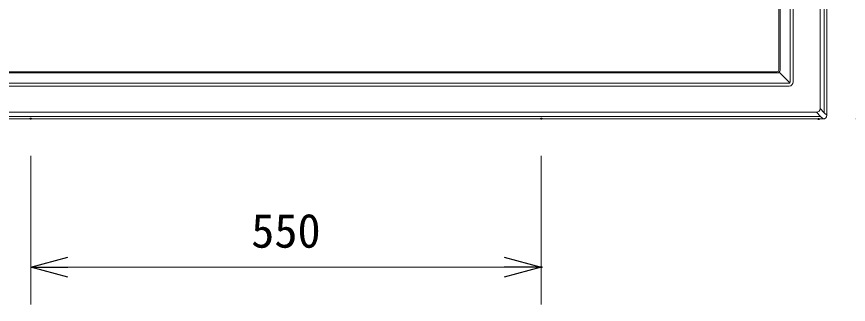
# Model space of a CAD drawing. Units: millimetres, scale not verified. Extents: x -62 to 63, y -56 to 57.
# Drawn here: x -27.71 to 17.08, y -13.95 to 1.53 of the extents above; entities that cross this region are included whole.
import ezdxf
from ezdxf.enums import TextEntityAlignment as Align

# ---------------------------------------------------------------- set-up
doc = ezdxf.new("R2010")
doc.units = ezdxf.units.MM
doc.header["$LTSCALE"] = 0.125
doc.header["$PDMODE"] = 32
doc.header["$PDSIZE"] = 0.0625
doc.layers.add('0-0_0', color=7, linetype='Continuous')
doc.layers.add('0-4_DEFPOINTS', color=7, linetype='Continuous')
doc.layers.add('0-5_GAIKEI', color=1, linetype='Continuous', lineweight=18)
doc.layers.add('0-6_SUNPO', color=7, linetype='Continuous', lineweight=18)
doc.styles.add('ＭＳ ゴシック', font='')
doc.styles.get('ＭＳ ゴシック').set_extended_font_data('MS Gothic')

# ---------------------------------------------------------------- blocks, each defined once
blk = doc.blocks.new('_OPEN30')
at = {"layer": '0-0_0'}
blk.add_line((0, 0), (-1, 0), dxfattribs=at)
blk.add_lwpolyline([(-1, 0.26795), (0, 0), (-1, -0.26795)], dxfattribs=at)
blk = doc.blocks.new('D8')
at = {"layer": '0-4_DEFPOINTS'}
for p in [(12.457, 38.3043), (20.457, 38.3043), (12.457, 2.1119)]:
    blk.add_point(p, dxfattribs=at)
at = {"layer": '0-6_SUNPO'}
for p, q in [((14.457, 38.3043), (22.457, 38.3043)), ((20.457, 4.1119), (20.457, 36.3043)), ((14.457, 2.1119), (22.457, 2.1119))]:
    blk.add_line(p, q, dxfattribs=at)
at = {"layer": '0-6_SUNPO', "xscale": 2, "yscale": 2}
for p, rotation in [((20.457, 38.3043), 90), ((20.457, 2.1119), 270)]:
    blk.add_blockref('_OPEN30', p, dxfattribs=dict(at, rotation=rotation))
at = {"layer": '0-6_SUNPO', "style": 'ＭＳ ゴシック'}
blk.add_text('724', height=1.833, rotation=90, dxfattribs=at).set_placement((19.957, 18.3331), align=Align.BOTTOM_LEFT)
blk = doc.blocks.new('D7')
at = {"layer": '0-4_DEFPOINTS'}
for p in [(-29.979, 2.1323), (-2.479, 2.1323), (-2.479, -5.8677)]:
    blk.add_point(p, dxfattribs=at)
at = {"layer": '0-6_SUNPO'}
for p, q in [((-29.979, 0.1323), (-29.979, -7.8677)), ((-2.479, 0.1323), (-2.479, -7.8677)), ((-27.979, -5.8677), (-4.479, -5.8677))]:
    blk.add_line(p, q, dxfattribs=at)
at = {"layer": '0-6_SUNPO', "xscale": 2, "yscale": 2, "rotation": 180}
blk.add_blockref('_OPEN30', (-29.979, -5.8677), dxfattribs=at)
at = {"layer": '0-6_SUNPO', "xscale": 2, "yscale": 2}
blk.add_blockref('_OPEN30', (-2.479, -5.8677), dxfattribs=at)
at = {"layer": '0-6_SUNPO', "style": 'ＭＳ ゴシック'}
blk.add_text('550', height=1.833, dxfattribs=at).set_placement((-18.104, -5.3677), align=Align.BOTTOM_LEFT)

msp = doc.modelspace()

# ---------------------------------------------------------------- linework, layer by layer
at = {"layer": '0-5_GAIKEI'}
for p, q in [((15.7863, -3.6412), (15.7863, 31.8925)), ((15.5595, 31.6657), (15.5595, -3.4144)), ((13.9546, -1.9719), (13.9546, 30.2232)), ((14.1132, 30.2299), (14.1132, -1.9786)), ((13.3442, 29.5864), (13.3442, -1.3351)), ((13.4045, 29.6011), (13.4045, -1.3498)), ((-41.9162, -1.4946), (13.2596, -1.4946)), ((-41.9015, -1.4343), (13.245, -1.4343)), ((13.3626, -1.4527), (13.9338, -2.0239)), ((-42.5451, -2.2033), (13.8885, -2.2033)), ((13.8818, -2.0448), (-42.5383, -2.0448)), ((15.5595, -3.4144), (15.7863, -3.6412)), ((15.5886, -3.8389), (-44.2452, -3.8389)), ((-44.0183, -3.6121), (15.3617, -3.6121)), ((15.5886, -3.8389), (15.3617, -3.6121)), ((15.722, -3.9743), (15.5866, -3.8389)), ((15.7863, -3.6392), (15.9217, -3.7746))]:
    msp.add_line(p, q, dxfattribs=at)
at = {"layer": '0-5_GAIKEI', "color": 7}
for p, q in [((15.9217, 32.0259), (15.9217, -3.7746)), ((-44.3786, -3.9743), (15.722, -3.9743))]:
    msp.add_line(p, q, dxfattribs=at)
at = {"layer": '0-5_GAIKEI'}
for centre, major_axis, ratio, start_param, end_param in [((13.2435, -1.3336), (-0.0718, 0.0718), 0.985257, 2.3636208, 3.9195645), ((13.2559, -1.342), (-0.0866, 0.1272), 0.973581, 2.556185, 3.3150998), ((13.2518, -1.346), (-0.1272, 0.0866), 0.973581, 2.9680855, 3.7270003), ((13.8819, -1.97), (-0.074, -0.0127), 0.995515, 1.4006449, 2.1656164), ((13.8879, -1.978), (-0.1595, 0.1595), 0.997265, 2.357564, 3.9256213), ((13.8799, -1.972), (-0.0127, -0.074), 0.995515, 0.9759762, 1.7409478), ((15.0002, -3.0529), (-0.5022, 0.5022), 0.49281, 2.7306286, 3.5525567)]:
    msp.add_ellipse(centre, major_axis=major_axis, ratio=ratio, start_param=start_param, end_param=end_param, dxfattribs=at)
at = {"layer": '0-5_GAIKEI', "color": 7}
msp.add_ellipse((15.7214, -3.7741), major_axis=(-0.1418, 0.1418), ratio=0.997265, start_param=2.357564, end_param=3.9256213, dxfattribs=at)

# ---------------------------------------------------------------- block references
at = {"layer": '0-6_SUNPO'}
for name in ['D8', 'D7']:
    msp.add_blockref(name, (3.0249, -6.0863), dxfattribs=at)

doc.saveas('drawing.dxf')
